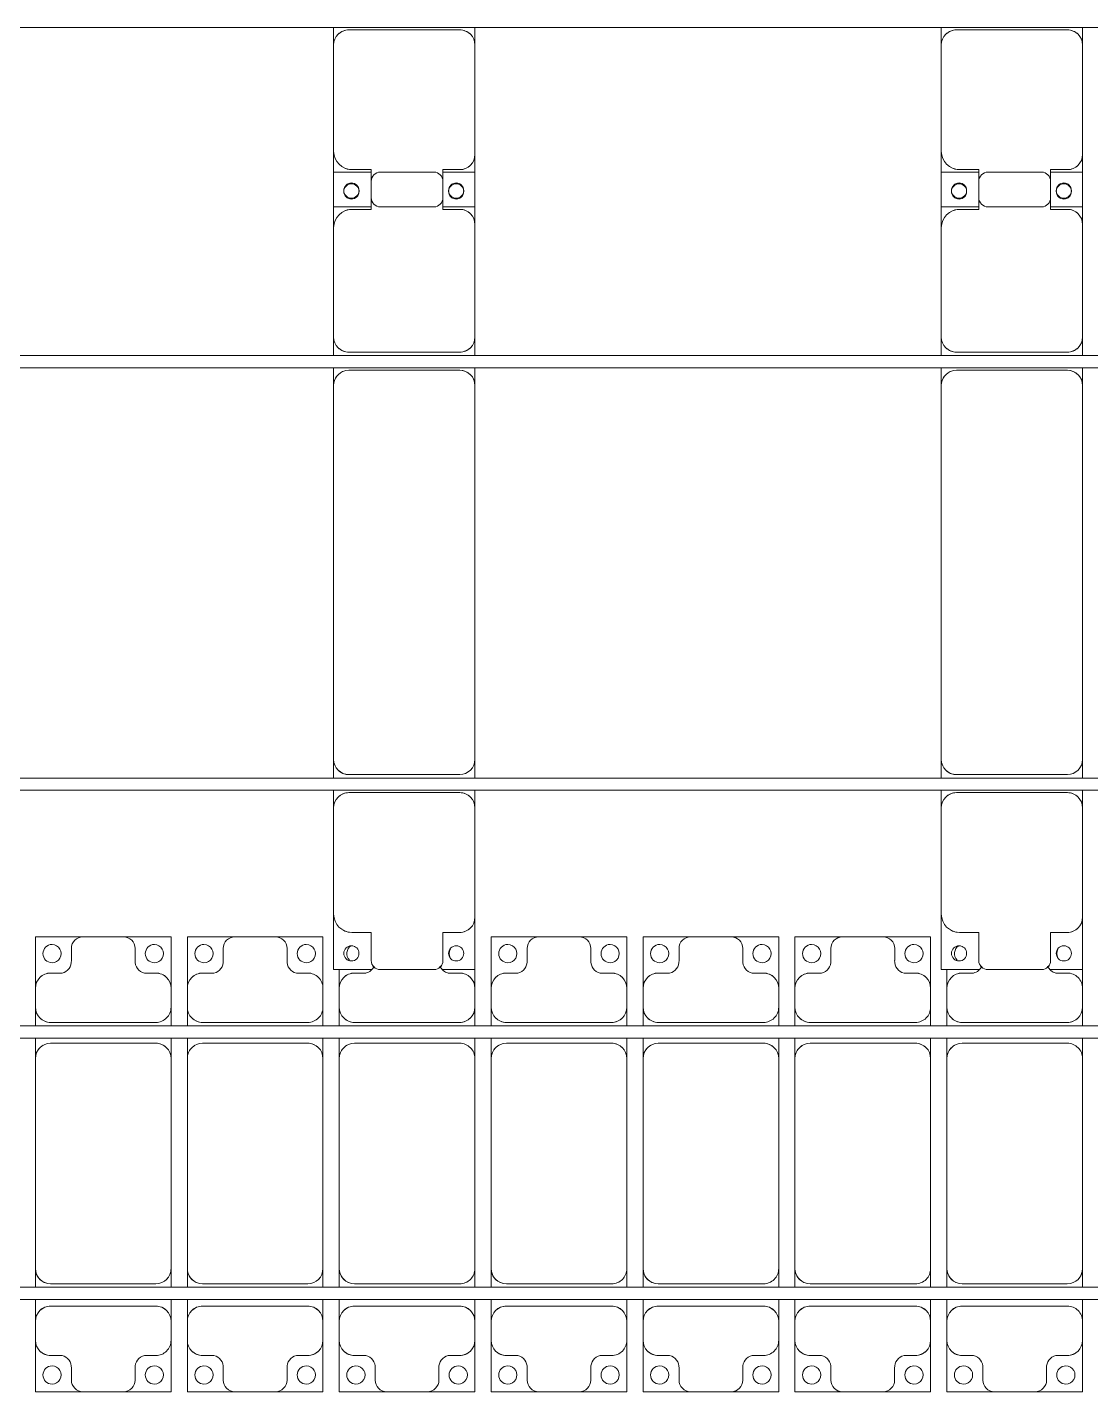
# Model space of a CAD drawing. Header units: millimetres. Extents: x -147246 to 112336, y -213734 to -86506.
# Drawn here: x -27356 to -23856, y -204519 to -200029 of the extents above; entities that cross this region are included whole.
import ezdxf

# ---------------------------------------------------------------- set-up
doc = ezdxf.new("R2010")
doc.units = ezdxf.units.MM
doc.layers.add('A-GENM', color=13, linetype='Continuous', lineweight=9)
doc.layers.add('S-BEAM', color=12, linetype='Continuous', lineweight=9)

# ---------------------------------------------------------------- blocks, each defined once
blk = doc.blocks.new('Dai phao do pin - DẢI PHAO ĐỠ PIN-V36-BỐ TRÍ KHUNG KẾT CẤU BÈ PIN 05')
at = {"layer": 'A-GENM', "color": 7}
for p, q in [((-1312.2, 241.6), (-1129.7, 241.6)), ((-1312.2, 116.4), (-1312.2, 241.6)), ((-779.7, 241.6), (-1129.7, 241.6)), ((-779.7, 241.6), (-721.5, 241.6)), ((-681.5, 241.6), (-620.3, 241.6)), ((610.3, 241.6), (-620.3, 241.6)), ((610.3, 241.6), (668.5, 241.6)), ((708.5, 241.6), (769.7, 241.6)), ((1129.7, 241.6), (769.7, 241.6)), ((1129.7, 241.6), (1312.2, 241.6)), ((1197.8, 241.6), (1380.3, 241.6)), ((1197.8, 118.2), (1197.8, 241.6)), ((1312.2, 241.6), (1312.2, 118.2)), ((1730.3, 241.6), (1380.3, 241.6)), ((1730.3, 241.6), (1788.5, 241.6)), ((-1189.7, 181.6), (-1189.7, 118.2)), ((-729.7, -173.4), (-729.7, 191.6)), ((-670.3, 191.6), (-670.3, -173.4)), ((660.3, -173.4), (660.3, 191.6)), ((719.7, 191.6), (719.7, -173.4)), ((1189.7, 118.2), (1189.7, 181.6)), ((1320.3, 181.6), (1320.3, 118.2)), ((1780.3, -173.4), (1780.3, 191.6)), ((-1189.7, 118.2), (-1282.2, 118.2)), ((1282.2, 118.2), (1189.7, 118.2)), ((1320.3, 118.2), (1227.8, 118.2)), ((-1312.2, 88.2), (-1312.2, -88.2)), ((1197.8, 88.2), (1197.8, -88.2)), ((1312.2, -88.2), (1312.2, 88.2)), ((-1312.2, -223.4), (-1312.2, -116.4)), ((-1282.2, -118.2), (-1189.7, -118.2)), ((-1189.7, -118.2), (-1189.7, -173.4)), ((1189.7, -173.4), (1189.7, -118.2)), ((1189.7, -118.2), (1282.2, -118.2)), ((1197.8, -223.4), (1197.8, -118.2)), ((1227.8, -118.2), (1320.3, -118.2)), ((1312.2, -118.2), (1312.2, -223.4)), ((1320.3, -118.2), (1320.3, -173.4)), ((-1139.7, -223.4), (-1312.2, -223.4)), ((-1139.7, -223.4), (-779.7, -223.4)), ((-721.5, -223.4), (-779.7, -223.4)), ((-620.3, -223.4), (-681.5, -223.4)), ((-620.3, -223.4), (610.3, -223.4)), ((668.5, -223.4), (610.3, -223.4)), ((769.7, -223.4), (708.5, -223.4)), ((769.7, -223.4), (1139.7, -223.4)), ((1312.2, -223.4), (1139.7, -223.4)), ((1370.3, -223.4), (1197.8, -223.4)), ((1370.3, -223.4), (1730.3, -223.4)), ((1788.5, -223.4), (1730.3, -223.4))]:
    blk.add_line(p, q, dxfattribs=at)
for centre, radius, start, end in [((-1129.7, 181.6), 60, 90, 180), ((-779.7, 191.6), 50, 360, 90), ((-779.7, 191.6), 50, 360, 45), ((-620.3, 191.6), 50, 90, 180), ((-620.3, 191.6), 50, 105, 180), ((610.3, 191.6), 50, 360, 90), ((610.3, 191.6), 50, 15, 90), ((769.7, 191.6), 50, 90, 180), ((769.7, 191.6), 50, 135, 180), ((1129.7, 181.6), 60, 360, 90), ((1380.3, 181.6), 60, 90, 180), ((1730.3, 191.6), 50, 360, 90), ((1730.3, 191.6), 50, 360, 45), ((-1258.6, 183.2), 25, 0, 180), ((-1258.6, 183.2), 25, 180, 360), ((-1129.7, 181.6), 60, 150, 180), ((1129.7, 181.6), 60, 360, 30), ((1248.6, 183.2), 25, 360, 180), ((1248.6, 183.2), 25, 180, 0), ((1251.4, 183.2), 25, 0, 180), ((1251.4, 183.2), 25, 180, 360), ((1380.3, 181.6), 60, 150, 180), ((-1282.2, 88.2), 30, 90, 180), ((-1282.2, 88.2), 30, 120, 134.1099), ((1227.8, 88.2), 30, 90, 180), ((1282.2, 88.2), 30, 360, 90), ((-1282.2, -88.2), 30, 180, 270), ((1227.8, -88.2), 30, 180, 270), ((1282.2, -88.2), 30, 270, 360), ((-1282.2, -88.2), 30, 225.8906, 240), ((-1258.6, -161.8), 25, 0, 180), ((-1258.6, -161.8), 25, 180, 0), ((-1139.7, -173.4), 50, 180, 270), ((-1139.7, -173.4), 50, 180, 225), ((-779.7, -173.4), 50, 270, 360), ((-779.7, -173.4), 50, 315, 360), ((-620.3, -173.4), 50, 180, 270), ((-620.3, -173.4), 50, 180, 270), ((610.3, -173.4), 50, 270, 360), ((610.3, -173.4), 50, 285, 360), ((769.7, -173.4), 50, 180, 270), ((769.7, -173.4), 50, 180, 225), ((1139.7, -173.4), 50, 270, 360), ((1139.7, -173.4), 50, 315, 360), ((1248.6, -161.8), 25, 0, 180), ((1248.6, -161.8), 25, 180, 360), ((1251.4, -161.8), 25, 0, 180), ((1251.4, -161.8), 25, 180, 0), ((1370.3, -173.4), 50, 180, 270), ((1370.3, -173.4), 50, 180, 225), ((1730.3, -173.4), 50, 270, 360), ((1730.3, -173.4), 50, 315, 360)]:
    blk.add_arc(centre, radius, start, end, dxfattribs=at)
blk = doc.blocks.new('Dai phao do pin - DẢI PHAO ĐỠ PIN-V37-BỐ TRÍ KHUNG KẾT CẤU BÈ PIN 05')
at = {"layer": 'A-GENM', "color": 7}
for p, q in [((-1312.2, 241.6), (-1129.7, 241.6)), ((-1312.2, 116.4), (-1312.2, 241.6)), ((-779.7, 241.6), (-1129.7, 241.6)), ((-779.7, 241.6), (-721.5, 241.6)), ((-681.5, 241.6), (-620.3, 241.6)), ((610.3, 241.6), (-620.3, 241.6)), ((610.3, 241.6), (668.5, 241.6)), ((708.5, 241.6), (769.7, 241.6)), ((1129.7, 241.6), (769.7, 241.6)), ((1129.7, 241.6), (1312.2, 241.6)), ((1197.8, 241.6), (1380.3, 241.6)), ((1197.8, 118.2), (1197.8, 241.6)), ((1312.2, 241.6), (1312.2, 118.2)), ((1730.3, 241.6), (1380.3, 241.6)), ((1730.3, 241.6), (1788.5, 241.6)), ((-1189.7, 181.6), (-1189.7, 118.2)), ((-729.7, -173.4), (-729.7, 191.6)), ((-670.3, 191.6), (-670.3, -173.4)), ((660.3, -173.4), (660.3, 191.6)), ((719.7, 191.6), (719.7, -173.4)), ((1189.7, 118.2), (1189.7, 181.6)), ((1320.3, 181.6), (1320.3, 118.2)), ((1780.3, -173.4), (1780.3, 191.6)), ((-1189.7, 118.2), (-1282.2, 118.2)), ((1282.2, 118.2), (1189.7, 118.2)), ((1320.3, 118.2), (1227.8, 118.2)), ((-1312.2, 88.2), (-1312.2, -88.2)), ((1197.8, 88.2), (1197.8, -88.2)), ((1312.2, -88.2), (1312.2, 88.2)), ((-1312.2, -223.4), (-1312.2, -116.4)), ((-1282.2, -118.2), (-1189.7, -118.2)), ((-1189.7, -118.2), (-1189.7, -173.4)), ((1189.7, -173.4), (1189.7, -118.2)), ((1189.7, -118.2), (1282.2, -118.2)), ((1197.8, -223.4), (1197.8, -118.2)), ((1227.8, -118.2), (1320.3, -118.2)), ((1312.2, -118.2), (1312.2, -223.4)), ((1320.3, -118.2), (1320.3, -173.4)), ((-1139.7, -223.4), (-1312.2, -223.4)), ((-1139.7, -223.4), (-779.7, -223.4)), ((-721.5, -223.4), (-779.7, -223.4)), ((-620.3, -223.4), (-681.5, -223.4)), ((-620.3, -223.4), (610.3, -223.4)), ((668.5, -223.4), (610.3, -223.4)), ((769.7, -223.4), (708.5, -223.4)), ((769.7, -223.4), (1139.7, -223.4)), ((1312.2, -223.4), (1139.7, -223.4)), ((1370.3, -223.4), (1197.8, -223.4)), ((1370.3, -223.4), (1730.3, -223.4)), ((1788.5, -223.4), (1730.3, -223.4))]:
    blk.add_line(p, q, dxfattribs=at)
for centre, radius, start, end in [((-1129.7, 181.6), 60, 90, 180), ((-779.7, 191.6), 50, 360, 90), ((-779.7, 191.6), 50, 360, 45), ((-620.3, 191.6), 50, 90, 180), ((-620.3, 191.6), 50, 105, 180), ((610.3, 191.6), 50, 360, 90), ((610.3, 191.6), 50, 15, 90), ((769.7, 191.6), 50, 90, 180), ((769.7, 191.6), 50, 135, 180), ((1129.7, 181.6), 60, 360, 90), ((1380.3, 181.6), 60, 90, 180), ((1730.3, 191.6), 50, 360, 90), ((1730.3, 191.6), 50, 360, 45), ((-1258.6, 183.2), 25, 0, 180), ((-1258.6, 183.2), 25, 180, 360), ((-1129.7, 181.6), 60, 150, 180), ((1129.7, 181.6), 60, 360, 30), ((1248.6, 183.2), 25, 360, 180), ((1248.6, 183.2), 25, 180, 0), ((1251.4, 183.2), 25, 0, 180), ((1251.4, 183.2), 25, 180, 360), ((1380.3, 181.6), 60, 150, 180), ((-1282.2, 88.2), 30, 90, 180), ((-1282.2, 88.2), 30, 120, 134.1094), ((1227.8, 88.2), 30, 90, 180), ((1282.2, 88.2), 30, 360, 90), ((-1282.2, -88.2), 30, 180, 270), ((1227.8, -88.2), 30, 180, 270), ((1282.2, -88.2), 30, 270, 360), ((-1282.2, -88.2), 30, 225.8911, 240), ((-1258.6, -161.8), 25, 0, 180), ((-1258.6, -161.8), 25, 180, 0), ((-1139.7, -173.4), 50, 180, 270), ((-1139.7, -173.4), 50, 180, 225), ((-779.7, -173.4), 50, 270, 360), ((-779.7, -173.4), 50, 315, 360), ((-620.3, -173.4), 50, 180, 270), ((-620.3, -173.4), 50, 180, 270), ((610.3, -173.4), 50, 270, 360), ((610.3, -173.4), 50, 285, 360), ((769.7, -173.4), 50, 180, 270), ((769.7, -173.4), 50, 180, 225), ((1139.7, -173.4), 50, 270, 360), ((1139.7, -173.4), 50, 315, 360), ((1248.6, -161.8), 25, 0, 180), ((1248.6, -161.8), 25, 180, 360), ((1251.4, -161.8), 25, 0, 180), ((1251.4, -161.8), 25, 180, 0), ((1370.3, -173.4), 50, 180, 270), ((1370.3, -173.4), 50, 180, 225), ((1730.3, -173.4), 50, 270, 360), ((1730.3, -173.4), 50, 315, 360)]:
    blk.add_arc(centre, radius, start, end, dxfattribs=at)
blk = doc.blocks.new('Dai phaodi lai - DẢI PHAO ĐI LẠI-25020-BỐ TRÍ KHUNG KẾT CẤU BÈ PIN 05')
at = {"layer": 'A-GENM', "color": 7}
for p, q in [((68776.8, 748.4), (68933.1, 748.4)), ((68776.8, 579.3), (68776.8, 748.4)), ((69066.9, 748.4), (68933.1, 748.4)), ((69066.9, 748.4), (69223.2, 748.4)), ((69223.2, 748.4), (69223.2, 579.3)), ((69276.8, 748.4), (69433.1, 748.4)), ((69276.8, 579.3), (69276.8, 748.4)), ((69566.9, 748.4), (69433.1, 748.4)), ((69566.9, 748.4), (69723.2, 748.4)), ((69723.2, 748.4), (69723.2, 579.3)), ((70276.8, 748.4), (70433.1, 748.4)), ((70276.8, 579.3), (70276.8, 748.4)), ((70566.9, 748.4), (70433.1, 748.4)), ((70566.9, 748.4), (70723.2, 748.4)), ((70723.2, 748.4), (70723.2, 579.3)), ((70776.8, 748.4), (70933.1, 748.4)), ((70776.8, 579.3), (70776.8, 748.4)), ((71066.9, 748.4), (70933.1, 748.4)), ((71066.9, 748.4), (71223.2, 748.4)), ((71223.2, 748.4), (71223.2, 579.3)), ((71276.8, 748.4), (71433.1, 748.4)), ((71276.8, 579.3), (71276.8, 748.4)), ((71566.9, 748.4), (71433.1, 748.4)), ((71566.9, 748.4), (71723.2, 748.4)), ((71723.2, 748.4), (71723.2, 579.3)), ((68895.1, 710.4), (68895.1, 670.7)), ((69104.9, 670.7), (69104.9, 710.4)), ((69395.1, 710.4), (69395.1, 670.7)), ((69604.9, 670.7), (69604.9, 710.4)), ((70395.1, 710.4), (70395.1, 670.7)), ((70604.9, 670.7), (70604.9, 710.4)), ((70895.1, 710.4), (70895.1, 670.7)), ((71104.9, 670.7), (71104.9, 710.4)), ((71395.1, 710.4), (71395.1, 670.7)), ((71604.9, 670.7), (71604.9, 710.4)), ((68864.3, 629.3), (68826.8, 629.3)), ((69173.2, 629.3), (69135.7, 629.3)), ((69364.3, 629.3), (69326.8, 629.3)), ((69673.2, 629.3), (69635.7, 629.3)), ((69776.8, 579.3), (69776.8, 641.7)), ((69864.3, 629.3), (69826.8, 629.3)), ((70173.2, 629.3), (70135.7, 629.3)), ((70223.2, 640.7), (70223.2, 579.3)), ((70364.3, 629.3), (70326.8, 629.3)), ((70673.2, 629.3), (70635.7, 629.3)), ((70864.3, 629.3), (70826.8, 629.3)), ((71173.2, 629.3), (71135.7, 629.3)), ((71364.3, 629.3), (71326.8, 629.3)), ((71673.2, 629.3), (71635.7, 629.3)), ((71776.8, 579.3), (71776.8, 641.7)), ((71864.3, 629.3), (71826.8, 629.3)), ((72173.2, 629.3), (72135.7, 629.3)), ((72223.2, 640.7), (72223.2, 579.3)), ((68776.8, 579.3), (68776.8, 516.7)), ((69223.2, 516.7), (69223.2, 579.3)), ((69276.8, 579.3), (69276.8, 516.7)), ((69723.2, 516.7), (69723.2, 579.3)), ((69776.8, 579.3), (69776.8, 516.7)), ((70223.2, 516.7), (70223.2, 579.3)), ((70276.8, 579.3), (70276.8, 516.7)), ((70723.2, 516.7), (70723.2, 579.3)), ((70776.8, 579.3), (70776.8, 516.7)), ((71223.2, 516.7), (71223.2, 579.3)), ((71276.8, 579.3), (71276.8, 516.7)), ((71723.2, 516.7), (71723.2, 579.3)), ((71776.8, 579.3), (71776.8, 516.7)), ((72223.2, 516.7), (72223.2, 579.3)), ((68776.8, 455.5), (68776.8, 516.7)), ((69223.2, 516.7), (69223.2, 455.5)), ((69276.8, 455.5), (69276.8, 516.7)), ((69723.2, 516.7), (69723.2, 455.5)), ((69776.8, 455.5), (69776.8, 516.7)), ((70223.2, 516.7), (70223.2, 455.5)), ((70276.8, 455.5), (70276.8, 516.7)), ((70723.2, 516.7), (70723.2, 455.5)), ((70776.8, 455.5), (70776.8, 516.7)), ((71223.2, 516.7), (71223.2, 455.5)), ((71276.8, 455.5), (71276.8, 516.7)), ((71723.2, 516.7), (71723.2, 455.5)), ((71776.8, 455.5), (71776.8, 516.7)), ((72223.2, 516.7), (72223.2, 455.5)), ((68826.8, 466.7), (69173.2, 466.7)), ((69326.8, 466.7), (69673.2, 466.7)), ((69826.8, 466.7), (70173.2, 466.7)), ((70326.8, 466.7), (70673.2, 466.7)), ((70826.8, 466.7), (71173.2, 466.7)), ((71326.8, 466.7), (71673.2, 466.7)), ((71826.8, 466.7), (72173.2, 466.7)), ((68776.8, 348.3), (68776.8, 415.5)), ((69223.2, 415.5), (69223.2, 348.3)), ((69276.8, 348.3), (69276.8, 415.5)), ((69723.2, 415.5), (69723.2, 348.3)), ((69776.8, 348.3), (69776.8, 415.5)), ((70223.2, 415.5), (70223.2, 348.3)), ((70276.8, 348.3), (70276.8, 415.5)), ((70723.2, 415.5), (70723.2, 348.3)), ((70776.8, 348.3), (70776.8, 415.5)), ((71223.2, 415.5), (71223.2, 348.3)), ((71276.8, 348.3), (71276.8, 415.5)), ((71723.2, 415.5), (71723.2, 348.3)), ((71776.8, 348.3), (71776.8, 415.5)), ((72223.2, 415.5), (72223.2, 348.3)), ((69173.2, 398.3), (68826.8, 398.3)), ((69673.2, 398.3), (69326.8, 398.3)), ((70173.2, 398.3), (69826.8, 398.3)), ((70673.2, 398.3), (70326.8, 398.3)), ((71173.2, 398.3), (70826.8, 398.3)), ((71673.2, 398.3), (71326.8, 398.3)), ((72173.2, 398.3), (71826.8, 398.3)), ((68776.8, 348.3), (68776.8, -343.3)), ((69223.2, -343.3), (69223.2, 348.3)), ((69276.8, 348.3), (69276.8, -343.3)), ((69723.2, -343.3), (69723.2, 348.3)), ((69776.8, 348.3), (69776.8, -343.3)), ((70223.2, -343.3), (70223.2, 348.3)), ((70276.8, 348.3), (70276.8, -343.3)), ((70723.2, -343.3), (70723.2, 348.3)), ((70776.8, 348.3), (70776.8, -343.3)), ((71223.2, -343.3), (71223.2, 348.3)), ((71276.8, 348.3), (71276.8, -343.3)), ((71723.2, -343.3), (71723.2, 348.3)), ((71776.8, 348.3), (71776.8, -343.3)), ((72223.2, -343.3), (72223.2, 348.3)), ((68776.8, -404.5), (68776.8, -343.3)), ((69223.2, -343.3), (69223.2, -404.5)), ((69276.8, -404.5), (69276.8, -343.3)), ((69723.2, -343.3), (69723.2, -404.5)), ((69776.8, -404.5), (69776.8, -343.3)), ((70223.2, -343.3), (70223.2, -404.5)), ((70276.8, -404.5), (70276.8, -343.3)), ((70723.2, -343.3), (70723.2, -404.5)), ((70776.8, -404.5), (70776.8, -343.3)), ((71223.2, -343.3), (71223.2, -404.5)), ((71276.8, -404.5), (71276.8, -343.3)), ((71723.2, -343.3), (71723.2, -404.5)), ((71776.8, -404.5), (71776.8, -343.3)), ((72223.2, -343.3), (72223.2, -404.5)), ((68826.8, -393.3), (69173.2, -393.3)), ((69326.8, -393.3), (69673.2, -393.3)), ((69826.8, -393.3), (70173.2, -393.3)), ((70326.8, -393.3), (70673.2, -393.3)), ((70826.8, -393.3), (71173.2, -393.3)), ((71326.8, -393.3), (71673.2, -393.3)), ((71826.8, -393.3), (72173.2, -393.3)), ((68776.8, -516.7), (68776.8, -444.5)), ((69223.2, -444.5), (69223.2, -516.7)), ((69276.8, -516.7), (69276.8, -444.5)), ((69723.2, -444.5), (69723.2, -516.7)), ((69776.8, -516.7), (69776.8, -444.5)), ((70223.2, -444.5), (70223.2, -516.7)), ((70276.8, -516.7), (70276.8, -444.5)), ((70723.2, -444.5), (70723.2, -516.7)), ((70776.8, -516.7), (70776.8, -444.5)), ((71223.2, -444.5), (71223.2, -516.7)), ((71276.8, -516.7), (71276.8, -444.5)), ((71723.2, -444.5), (71723.2, -516.7)), ((71776.8, -516.7), (71776.8, -444.5)), ((72223.2, -444.5), (72223.2, -516.7)), ((69173.2, -466.7), (68826.8, -466.7)), ((69673.2, -466.7), (69326.8, -466.7)), ((70173.2, -466.7), (69826.8, -466.7)), ((70673.2, -466.7), (70326.8, -466.7)), ((71173.2, -466.7), (70826.8, -466.7)), ((71673.2, -466.7), (71326.8, -466.7)), ((72173.2, -466.7), (71826.8, -466.7)), ((68776.8, -516.7), (68776.8, -579.3)), ((69223.2, -579.3), (69223.2, -516.7)), ((69276.8, -516.7), (69276.8, -579.3)), ((69723.2, -579.3), (69723.2, -516.7)), ((69776.8, -516.7), (69776.8, -579.3)), ((70223.2, -579.3), (70223.2, -516.7)), ((70276.8, -516.7), (70276.8, -579.3)), ((70723.2, -579.3), (70723.2, -516.7)), ((70776.8, -516.7), (70776.8, -579.3)), ((71223.2, -579.3), (71223.2, -516.7)), ((71276.8, -516.7), (71276.8, -579.3)), ((71723.2, -579.3), (71723.2, -516.7)), ((71776.8, -516.7), (71776.8, -579.3)), ((72223.2, -579.3), (72223.2, -516.7)), ((68776.8, -748.4), (68776.8, -579.3)), ((69223.2, -579.3), (69223.2, -748.4)), ((69276.8, -748.4), (69276.8, -579.3)), ((69723.2, -579.3), (69723.2, -748.4)), ((69776.8, -748.4), (69776.8, -579.3)), ((70223.2, -579.3), (70223.2, -748.4)), ((70276.8, -748.4), (70276.8, -579.3)), ((70723.2, -579.3), (70723.2, -748.4)), ((70776.8, -748.4), (70776.8, -579.3)), ((71223.2, -579.3), (71223.2, -748.4)), ((71276.8, -748.4), (71276.8, -579.3)), ((71723.2, -579.3), (71723.2, -748.4)), ((71776.8, -748.4), (71776.8, -579.3)), ((72223.2, -579.3), (72223.2, -748.4)), ((68826.8, -629.3), (68864.3, -629.3)), ((68895.1, -670.7), (68895.1, -710.4)), ((69104.9, -710.4), (69104.9, -670.7)), ((69135.7, -629.3), (69173.2, -629.3)), ((69326.8, -629.3), (69364.3, -629.3)), ((69395.1, -670.7), (69395.1, -710.4)), ((69604.9, -710.4), (69604.9, -670.7)), ((69635.7, -629.3), (69673.2, -629.3)), ((69826.8, -629.3), (69864.3, -629.3)), ((69895.1, -670.7), (69895.1, -710.4)), ((70104.9, -710.4), (70104.9, -670.7)), ((70135.7, -629.3), (70173.2, -629.3)), ((70326.8, -629.3), (70364.3, -629.3)), ((70395.1, -670.7), (70395.1, -710.4)), ((70604.9, -710.4), (70604.9, -670.7)), ((70635.7, -629.3), (70673.2, -629.3)), ((70826.8, -629.3), (70864.3, -629.3)), ((70895.1, -670.7), (70895.1, -710.4)), ((71104.9, -710.4), (71104.9, -670.7)), ((71135.7, -629.3), (71173.2, -629.3)), ((71326.8, -629.3), (71364.3, -629.3)), ((71395.1, -670.7), (71395.1, -710.4)), ((71604.9, -710.4), (71604.9, -670.7)), ((71635.7, -629.3), (71673.2, -629.3)), ((71826.8, -629.3), (71864.3, -629.3)), ((71895.1, -670.7), (71895.1, -710.4)), ((72104.9, -710.4), (72104.9, -670.7)), ((72135.7, -629.3), (72173.2, -629.3)), ((68933.1, -748.4), (68776.8, -748.4)), ((68933.1, -748.4), (69066.9, -748.4)), ((69223.2, -748.4), (69066.9, -748.4)), ((69433.1, -748.4), (69276.8, -748.4)), ((69433.1, -748.4), (69566.9, -748.4)), ((69723.2, -748.4), (69566.9, -748.4)), ((69933.1, -748.4), (69776.8, -748.4)), ((69933.1, -748.4), (70066.9, -748.4)), ((70223.2, -748.4), (70066.9, -748.4)), ((70433.1, -748.4), (70276.8, -748.4)), ((70433.1, -748.4), (70566.9, -748.4)), ((70723.2, -748.4), (70566.9, -748.4)), ((70933.1, -748.4), (70776.8, -748.4)), ((70933.1, -748.4), (71066.9, -748.4)), ((71223.2, -748.4), (71066.9, -748.4)), ((71433.1, -748.4), (71276.8, -748.4)), ((71433.1, -748.4), (71566.9, -748.4)), ((71723.2, -748.4), (71566.9, -748.4)), ((71933.1, -748.4), (71776.8, -748.4)), ((71933.1, -748.4), (72066.9, -748.4)), ((72223.2, -748.4), (72066.9, -748.4))]:
    blk.add_line(p, q, dxfattribs=at)
for centre, radius, start, end in [((68831.6, 693.3), 30, 90, 270), ((68831.6, 693.3), 30, 270, 90), ((68933.1, 710.4), 38, 90, 180), ((68933.1, 710.4), 38, 90, 135), ((69066.9, 710.4), 38, 360, 90), ((69066.9, 710.4), 38, 45, 90), ((69168.4, 693.3), 30, 90, 270), ((69168.4, 693.3), 30, 270, 90), ((69331.6, 693.3), 30, 90, 270), ((69331.6, 693.3), 30, 270, 90), ((69433.1, 710.4), 38, 90, 180), ((69433.1, 710.4), 38, 90, 135), ((69566.9, 710.4), 38, 0, 90), ((69566.9, 710.4), 38, 45, 90), ((69668.4, 693.3), 30, 90, 270), ((69668.4, 693.3), 30, 270, 90), ((69831.6, 693.3), 30, 120, 225), ((70331.6, 693.3), 30, 90, 270), ((70331.6, 693.3), 30, 270, 90), ((70433.1, 710.4), 38, 90, 180), ((70433.1, 710.4), 38, 90, 135), ((70566.9, 710.4), 38, 360, 90), ((70566.9, 710.4), 38, 45, 90), ((70668.4, 693.3), 30, 90, 270), ((70668.4, 693.3), 30, 270, 90), ((70831.6, 693.3), 30, 90, 270), ((70831.6, 693.3), 30, 270, 90), ((70933.1, 710.4), 38, 90, 180), ((70933.1, 710.4), 38, 90, 135), ((71066.9, 710.4), 38, 0, 90), ((71066.9, 710.4), 38, 45, 90), ((71168.4, 693.3), 30, 90, 270), ((71168.4, 693.3), 30, 270, 90), ((71331.6, 693.3), 30, 90, 270), ((71331.6, 693.3), 30, 270, 90), ((71433.1, 710.4), 38, 90, 180), ((71433.1, 710.4), 38, 90, 135), ((71566.9, 710.4), 38, 360, 90), ((71566.9, 710.4), 38, 45, 90), ((71668.4, 693.3), 30, 90, 270), ((71668.4, 693.3), 30, 270, 90), ((71831.6, 693.3), 30, 120, 225), ((70168.4, 693.3), 30, 150, 208.7346), ((72168.4, 693.3), 30, 150, 208.7365), ((68826.8, 579.3), 50, 90, 180), ((68826.8, 579.3), 50, 90, 135), ((68855.2, 668.2), 40, 283.1885, 3.5081), ((69144.8, 668.2), 40, 176.4919, 256.8115), ((69173.2, 579.3), 50, 0, 90), ((69173.2, 579.3), 50, 45, 90), ((69326.8, 579.3), 50, 90, 180), ((69326.8, 579.3), 50, 90, 135), ((69355.2, 668.2), 40, 283.1885, 3.5081), ((69644.8, 668.2), 40, 176.4919, 256.8115), ((69673.2, 579.3), 50, 360, 90), ((69673.2, 579.3), 50, 45, 90), ((69826.8, 579.3), 50, 90, 180), ((69826.8, 579.3), 50, 90, 135), ((69855.2, 668.2), 40, 283.1885, 336.1091), ((70144.8, 668.2), 40, 203.8908, 256.8115), ((70173.2, 579.3), 50, 0, 90), ((70173.2, 579.3), 50, 45, 90), ((70326.8, 579.3), 50, 90, 180), ((70326.8, 579.3), 50, 90, 135), ((70355.2, 668.2), 40, 283.1885, 3.5081), ((70644.8, 668.2), 40, 176.4919, 256.8115), ((70673.2, 579.3), 50, 0, 90), ((70673.2, 579.3), 50, 45, 90), ((70826.8, 579.3), 50, 90, 180), ((70826.8, 579.3), 50, 90, 135), ((70855.2, 668.2), 40, 283.1885, 3.5081), ((71144.8, 668.2), 40, 176.4919, 256.8115), ((71173.2, 579.3), 50, 0, 90), ((71173.2, 579.3), 50, 45, 90), ((71326.8, 579.3), 50, 90, 180), ((71326.8, 579.3), 50, 90, 135), ((71355.2, 668.2), 40, 283.1885, 3.5081), ((71644.8, 668.2), 40, 176.4919, 256.8115), ((71673.2, 579.3), 50, 0, 90), ((71673.2, 579.3), 50, 45, 90), ((71826.8, 579.3), 50, 90, 180), ((71826.8, 579.3), 50, 90, 135), ((71855.2, 668.2), 40, 283.1885, 336.1085), ((72144.8, 668.2), 40, 203.8913, 256.8115), ((72173.2, 579.3), 50, 360, 90), ((72173.2, 579.3), 50, 45, 90), ((68826.8, 516.7), 50, 180, 270), ((69173.2, 516.7), 50, 270, 0), ((69326.8, 516.7), 50, 180, 270), ((69673.2, 516.7), 50, 270, 0), ((69826.8, 516.7), 50, 180, 270), ((70173.2, 516.7), 50, 270, 360), ((70326.8, 516.7), 50, 180, 270), ((70673.2, 516.7), 50, 270, 360), ((70826.8, 516.7), 50, 180, 270), ((71173.2, 516.7), 50, 270, 0), ((71326.8, 516.7), 50, 180, 270), ((71673.2, 516.7), 50, 270, 0), ((71826.8, 516.7), 50, 180, 270), ((72173.2, 516.7), 50, 270, 360), ((68826.8, 516.7), 50, 225, 270), ((69173.2, 516.7), 50, 270, 315), ((69326.8, 516.7), 50, 225, 270), ((69673.2, 516.7), 50, 270, 315), ((69826.8, 516.7), 50, 225, 270), ((70173.2, 516.7), 50, 270, 315), ((70326.8, 516.7), 50, 225, 270), ((70673.2, 516.7), 50, 270, 315), ((70826.8, 516.7), 50, 225, 270), ((71173.2, 516.7), 50, 270, 315), ((71326.8, 516.7), 50, 225, 270), ((71673.2, 516.7), 50, 270, 315), ((71826.8, 516.7), 50, 225, 270), ((72173.2, 516.7), 50, 270, 315), ((68826.8, 348.3), 50, 90, 180), ((68826.8, 348.3), 50, 120, 165), ((69173.2, 348.3), 50, 0, 90), ((69173.2, 348.3), 50, 45, 90), ((69326.8, 348.3), 50, 90, 180), ((69326.8, 348.3), 50, 120, 165), ((69673.2, 348.3), 50, 0, 90), ((69673.2, 348.3), 50, 45, 90), ((69826.8, 348.3), 50, 90, 180), ((69826.8, 348.3), 50, 120, 165), ((70173.2, 348.3), 50, 360, 90), ((70173.2, 348.3), 50, 45, 90), ((70326.8, 348.3), 50, 90, 180), ((70326.8, 348.3), 50, 120, 165), ((70673.2, 348.3), 50, 0, 90), ((70673.2, 348.3), 50, 45, 90), ((70826.8, 348.3), 50, 90, 180), ((70826.8, 348.3), 50, 120, 165), ((71173.2, 348.3), 50, 0, 90), ((71173.2, 348.3), 50, 45, 90), ((71326.8, 348.3), 50, 90, 180), ((71326.8, 348.3), 50, 120, 165), ((71673.2, 348.3), 50, 0, 90), ((71673.2, 348.3), 50, 45, 90), ((71826.8, 348.3), 50, 90, 180), ((71826.8, 348.3), 50, 120, 165), ((72173.2, 348.3), 50, 360, 90), ((72173.2, 348.3), 50, 45, 90), ((68826.8, -343.3), 50, 180, 270), ((68826.8, -343.3), 50, 180, 255), ((69173.2, -343.3), 50, 270, 360), ((69173.2, -343.3), 50, 315, 360), ((69326.8, -343.3), 50, 180, 270), ((69326.8, -343.3), 50, 180, 255), ((69673.2, -343.3), 50, 270, 360), ((69673.2, -343.3), 50, 315, 0), ((69826.8, -343.3), 50, 180, 270), ((69826.8, -343.3), 50, 180, 255), ((70173.2, -343.3), 50, 270, 0), ((70173.2, -343.3), 50, 315, 0), ((70326.8, -343.3), 50, 180, 270), ((70326.8, -343.3), 50, 180, 255), ((70673.2, -343.3), 50, 270, 0), ((70673.2, -343.3), 50, 315, 0), ((70826.8, -343.3), 50, 180, 270), ((70826.8, -343.3), 50, 180, 255), ((71173.2, -343.3), 50, 270, 0), ((71173.2, -343.3), 50, 315, 0), ((71326.8, -343.3), 50, 180, 270), ((71326.8, -343.3), 50, 180, 255), ((71673.2, -343.3), 50, 270, 0), ((71673.2, -343.3), 50, 315, 0), ((71826.8, -343.3), 50, 180, 270), ((71826.8, -343.3), 50, 180, 255), ((72173.2, -343.3), 50, 270, 360), ((72173.2, -343.3), 50, 315, 360), ((68826.8, -516.7), 50, 90, 180), ((68826.8, -516.7), 50, 90, 135), ((69173.2, -516.7), 50, 0, 90), ((69173.2, -516.7), 50, 45, 90), ((69326.8, -516.7), 50, 90, 180), ((69326.8, -516.7), 50, 90, 135), ((69673.2, -516.7), 50, 0, 90), ((69673.2, -516.7), 50, 45, 90), ((69826.8, -516.7), 50, 90, 180), ((69826.8, -516.7), 50, 90, 135), ((70173.2, -516.7), 50, 0, 90), ((70173.2, -516.7), 50, 45, 90), ((70326.8, -516.7), 50, 90, 180), ((70326.8, -516.7), 50, 90, 135), ((70673.2, -516.7), 50, 0, 90), ((70673.2, -516.7), 50, 45, 90), ((70826.8, -516.7), 50, 90, 180), ((70826.8, -516.7), 50, 90, 135), ((71173.2, -516.7), 50, 0, 90), ((71173.2, -516.7), 50, 45, 90), ((71326.8, -516.7), 50, 90, 180), ((71326.8, -516.7), 50, 90, 135), ((71673.2, -516.7), 50, 0, 90), ((71673.2, -516.7), 50, 45, 90), ((71826.8, -516.7), 50, 90, 180), ((71826.8, -516.7), 50, 90, 135), ((72173.2, -516.7), 50, 360, 90), ((72173.2, -516.7), 50, 45, 90), ((68826.8, -579.3), 50, 180, 270), ((69173.2, -579.3), 50, 270, 0), ((69326.8, -579.3), 50, 180, 270), ((69673.2, -579.3), 50, 270, 360), ((69826.8, -579.3), 50, 180, 270), ((70173.2, -579.3), 50, 270, 360), ((70326.8, -579.3), 50, 180, 270), ((70673.2, -579.3), 50, 270, 0), ((70826.8, -579.3), 50, 180, 270), ((71173.2, -579.3), 50, 270, 0), ((71326.8, -579.3), 50, 180, 270), ((71673.2, -579.3), 50, 270, 360), ((71826.8, -579.3), 50, 180, 270), ((72173.2, -579.3), 50, 270, 360), ((68826.8, -579.3), 50, 225, 270), ((69173.2, -579.3), 50, 270, 315), ((69326.8, -579.3), 50, 225, 270), ((69673.2, -579.3), 50, 270, 315), ((69826.8, -579.3), 50, 225, 270), ((70173.2, -579.3), 50, 270, 315), ((70326.8, -579.3), 50, 225, 270), ((70673.2, -579.3), 50, 270, 315), ((70826.8, -579.3), 50, 225, 270), ((71173.2, -579.3), 50, 270, 315), ((71326.8, -579.3), 50, 225, 270), ((71673.2, -579.3), 50, 270, 315), ((71826.8, -579.3), 50, 225, 270), ((72173.2, -579.3), 50, 270, 315), ((68831.6, -693.3), 30, 90, 270), ((68831.6, -693.3), 30, 270, 90), ((68855.2, -668.2), 40, 356.4919, 76.8115), ((69144.8, -668.2), 40, 103.1885, 183.5081), ((69168.4, -693.3), 30, 90, 270), ((69168.4, -693.3), 30, 270, 90), ((69331.6, -693.3), 30, 90, 270), ((69331.6, -693.3), 30, 270, 90), ((69355.2, -668.2), 40, 356.4919, 76.8115), ((69644.8, -668.2), 40, 103.1885, 183.5081), ((69668.4, -693.3), 30, 90, 270), ((69668.4, -693.3), 30, 270, 90), ((69831.6, -693.3), 30, 90, 270), ((69831.6, -693.3), 30, 270, 90), ((69855.2, -668.2), 40, 356.4919, 76.8115), ((70144.8, -668.2), 40, 103.1885, 183.5081), ((70168.4, -693.3), 30, 90, 270), ((70168.4, -693.3), 30, 270, 90), ((70331.6, -693.3), 30, 90, 270), ((70331.6, -693.3), 30, 270, 90), ((70355.2, -668.2), 40, 356.4919, 76.8115), ((70644.8, -668.2), 40, 103.1885, 183.5081), ((70668.4, -693.3), 30, 90, 270), ((70668.4, -693.3), 30, 270, 90), ((70831.6, -693.3), 30, 90, 270), ((70831.6, -693.3), 30, 270, 90), ((70855.2, -668.2), 40, 356.4919, 76.8115), ((71144.8, -668.2), 40, 103.1885, 183.5081), ((71168.4, -693.3), 30, 90, 270), ((71168.4, -693.3), 30, 270, 90), ((71331.6, -693.3), 30, 90, 270), ((71331.6, -693.3), 30, 270, 90), ((71355.2, -668.2), 40, 356.4919, 76.8115), ((71644.8, -668.2), 40, 103.1885, 183.5081), ((71668.4, -693.3), 30, 90, 270), ((71668.4, -693.3), 30, 270, 90), ((71831.6, -693.3), 30, 90, 270), ((71831.6, -693.3), 30, 270, 90), ((71855.2, -668.2), 40, 356.4919, 76.8115), ((72144.8, -668.2), 40, 103.1885, 183.5081), ((72168.4, -693.3), 30, 90, 270), ((72168.4, -693.3), 30, 270, 90), ((68933.1, -710.4), 38, 180, 270), ((69066.9, -710.4), 38, 270, 0), ((69433.1, -710.4), 38, 180, 270), ((69566.9, -710.4), 38, 270, 0), ((69933.1, -710.4), 38, 180, 270), ((70066.9, -710.4), 38, 270, 0), ((70433.1, -710.4), 38, 180, 270), ((70566.9, -710.4), 38, 270, 0), ((70933.1, -710.4), 38, 180, 270), ((71066.9, -710.4), 38, 270, 360), ((71433.1, -710.4), 38, 180, 270), ((71566.9, -710.4), 38, 270, 0), ((71933.1, -710.4), 38, 180, 270), ((72066.9, -710.4), 38, 270, 0), ((68933.1, -710.4), 38, 225, 270), ((69066.9, -710.4), 38, 270, 315), ((69433.1, -710.4), 38, 225, 270), ((69566.9, -710.4), 38, 270, 315), ((69933.1, -710.4), 38, 225, 270), ((70066.9, -710.4), 38, 270, 315), ((70433.1, -710.4), 38, 225, 270), ((70566.9, -710.4), 38, 270, 315), ((70933.1, -710.4), 38, 225, 270), ((71066.9, -710.4), 38, 270, 315), ((71433.1, -710.4), 38, 225, 270), ((71566.9, -710.4), 38, 270, 315), ((71933.1, -710.4), 38, 225, 270), ((72066.9, -710.4), 38, 270, 315)]:
    blk.add_arc(centre, radius, start, end, dxfattribs=at)
blk = doc.blocks.new('Dầm C52 - Dầm C52-18923-BỐ TRÍ KHUNG KẾT CẤU BÈ PIN 05')
at = {"layer": 'S-BEAM', "color": 1}
for p, q in [((-52556.1, 20), (52556.1, 20)), ((52556.1, -20), (-52556.1, -20))]:
    blk.add_line(p, q, dxfattribs=at)
blk = doc.blocks.new('HOBANMONG_BEPIN 5_rvt-1-BỐ TRÍ KHUNG KẾT CẤU BÈ PIN 05')
at = {"layer": 'A-GENM', "color": 3, "lineweight": 25}
for name, p, rotation in [('Dai phao do pin - DẢI PHAO ĐỠ PIN-V36-BỐ TRÍ KHUNG KẾT CẤU BÈ PIN 05', (-26105.9, -201818.2), 89.99977101252024), ('Dai phao do pin - DẢI PHAO ĐỠ PIN-V37-BỐ TRÍ KHUNG KẾT CẤU BÈ PIN 05', (-24105.9, -201818.2), 89.99977101252024), ('Dai phaodi lai - DẢI PHAO ĐI LẠI-25020-BỐ TRÍ KHUNG KẾT CẤU BÈ PIN 05', (-96105.9, -203770.5), 359.9997710135151)]:
    blk.add_blockref(name, p, dxfattribs=dict(at, rotation=rotation))
at = {"layer": 'S-BEAM', "color": 3, "lineweight": 25, "rotation": 179.9997710135151}
for p in [(-44162.1, -200009.7), (-44162.1, -201129.7), (-44162.1, -202519.7), (-44162.1, -203335.3), (-44162.1, -204195.3)]:
    blk.add_blockref('Dầm C52 - Dầm C52-18923-BỐ TRÍ KHUNG KẾT CẤU BÈ PIN 05', p, dxfattribs=at)

msp = doc.modelspace()

# ---------------------------------------------------------------- block references
at = {"lineweight": 5}
msp.add_blockref('HOBANMONG_BEPIN 5_rvt-1-BỐ TRÍ KHUNG KẾT CẤU BÈ PIN 05', (0, 0), dxfattribs=at)

doc.saveas('drawing.dxf')
